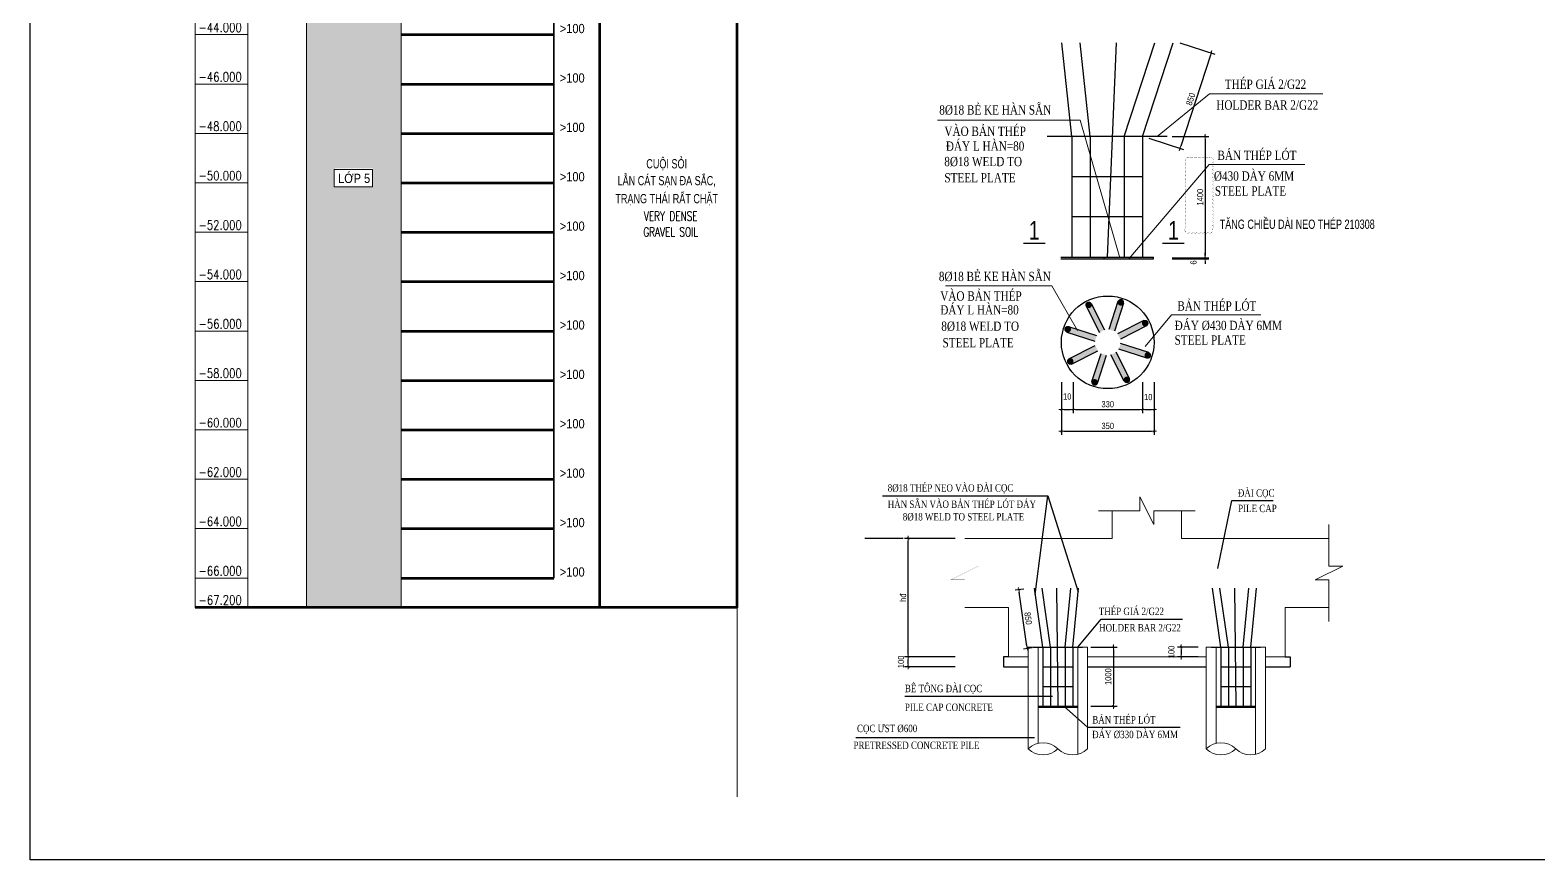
# Model space of a CAD drawing. Header units: millimetres. Extents: x -2123450 to -961021, y -260876 to 649159.
# Drawn here: x -1527985 to -1466968, y -25068 to 8523 of the extents above; entities that cross this region are included whole.
import ezdxf
from ezdxf.enums import TextEntityAlignment as Align

# ---------------------------------------------------------------- set-up
doc = ezdxf.new("R2010")
doc.units = ezdxf.units.MM
doc.header["$LTSCALE"] = 1000
doc.header["$MEASUREMENT"] = 0
doc.header["$PDMODE"] = 66
doc.layers.get('0').update_dxf_attribs({"linetype": 'CONTINUOUS'})
doc.layers.get('DEFPOINTS').update_dxf_attribs({"linetype": 'CONTINUOUS'})
for name, color, linetype in [('CHI', 1, 'CONTINUOUS'), ('dim', 7, 'CONTINUOUS'), ('STEEL', 4, 'CONTINUOUS'), ('TEXT', 7, 'CONTINUOUS')]:
    doc.layers.add(name, color=color, linetype=linetype)
for name, color, linetype, lineweight in [('NDC_S_BREAK-LINE', 1, 'CONTINUOUS', 15), ('NDC_S_CONTINUOUS', 3, 'CONTINUOUS', 20), ('NDC_S_DIM', 1, 'CONTINUOUS', 9), ('NDC_S_ENG TEXT', 2, 'CONTINUOUS', 9), ('NDC_S_FOUNDATION NAME', 7, 'CONTINUOUS', 20), ('NDC_S_HATCH MATERIAL', 8, 'CONTINUOUS', 13), ('NDC_S_LEADER', 1, 'CONTINUOUS', 9), ('NDC_S_LEVEL TEXT', 7, 'CONTINUOUS', 20), ('NDC_S_REBAR', 4, 'CONTINUOUS', 35), ('NDC_S_VN TITLE', 6, 'CONTINUOUS', 9)]:
    doc.layers.add(name, color=color, linetype=linetype, lineweight=lineweight)
doc.layers.add('NDC_S_REVISION', color=18, linetype='CONTINUOUS', lineweight=13, plot=False)
doc.styles.add('Arial', font='arial.ttf')
doc.styles.add('NDC_ARIAL', font='arial.ttf', dxfattribs={"width": 0.8})
doc.styles.add('NDC_ROMANS', font='romans.shx', dxfattribs={"width": 0.8, "bigfont": 'vns.shx'})
doc.styles.get("Standard").update_dxf_attribs({"font": 'romans.shx', "bigfont": 'vns.shx'})
doc.styles.add('TEXT2', font='', dxfattribs={"width": 0.75, "height": 250})
doc.styles.add('vntimeh.shx', font='vntimeh.shx', dxfattribs={"bigfont": 'vns.shx'})
doc.styles.get('TEXT2').set_extended_font_data('.VnArialH')
doc.dimstyles.new('NDC_1-25(25)', dxfattribs={"dimscale": 100, "dimtxt": 2.5, "dimasz": 1, "dimexe": 1.5, "dimexo": 0, "dimgap": 0.8, "dimtad": 1, "dimdec": 0, "dimlfac": 0.25, "dimdsep": 46, "dimtxsty": 'NDC_ARIAL', "dimblk": 'DIMMARK', "dimcen": 49999.938995, "dimdle": 1.5, "dimclrd": 1, "dimclre": 1, "dimclrt": 3, "dimadec": 0, "dimazin": 0, "dimtfac": 1, "dimtdec": 0, "dimtix": 1, "dimtmove": 2, "dimatfit": 3, "dimfxl": 1, "dimarcsym": 0})

# ---------------------------------------------------------------- blocks, each defined once
blk = doc.blocks.new('HK4')
at = {"layer": 'NDC_S_HATCH MATERIAL'}
h = blk.add_hatch(dxfattribs=at)
h.set_pattern_fill('GRAVEL', color=256, scale=1000)
h.set_pattern_definition([(228.012788, (383067.294, -436211.084), (-8000, -9000), [134.536, -13319.088]), (184.969741, (382977.294, -436311.084), (12000, 1000), [230.868, -22855.9248]), (132.510447, (382747.294, -436331.084), (10000, -11000), [162.788, -16116.0326]), (267.273689, (382357.294, -436581.084), (1000, 20000), [210.238, -20813.558]), (292.833654, (382347.294, -436791.084), (-5000, 12000), [206.155, -20409.3731]), (357.273689, (382427.294, -436981.084), (-20000, 1000), [210.238, -20813.558]), (37.6942405, (382637.294, -436991.084), (-13000, -10000), [278.029, -27524.8485]), (72.255328, (382857.294, -436821.084), (7000, 22000), [262.488, -25986.3215]), (121.429566, (382937.294, -436571.084), (-8000, 13000), [210.95, -20884.0731]), (175.236358, (382827.29, -436391.08), (11000, -1000), [240.832, -11800.7626]), (222.397438, (382587.294, -436371.084), (-12000, -11000), [311.448, -30833.375]), (138.814075, (383347.29, -436591.08), (-7000, 6000), [106.301, -10523.8448]), (171.469234, (383267.294, -436521.084), (13000, -2000), [202.237, -20021.5114]), (225, (383067.3, -436491.1), (-1e-13, -1000), [141.421, -1272.7926]), (203.19859, (382997.3, -436371.08), (5000, 2000), [76.158, -7539.6151]), (291.80141, (382927.3, -436401.08), (-1000, 3000), [107.703, -5277.4618]), (30.963757, (382967.3, -436501.08), (3000, 2000), [174.929, -5656.0229]), (161.56505, (383117.3, -436411.08), (2000, -1000), [126.491, -3035.7867]), (16.38954, (382347.294, -436401.084), (10000, 3000), [177.2, -17542.8451]), (70.346176, (382517.294, -436351.084), (-4000, -11000), [148.661, -14717.4077]), (293.19859, (383117.3, -436211.08), (-2000, 5000), [152.315, -7463.4581]), (343.61046, (383177.294, -436351.084), (-10000, 3000), [177.2, -17542.8451]), (339.443955, (382347.29, -437021.08), (-5000, 2000), [170.88, -8373.1237]), (294.77514, (382507.294, -437081.084), (-5000, 11000), [143.178, -14174.643]), (66.80141, (383127.3, -437211.08), (2000, 5000), [152.315, -7463.4581]), (17.354025, (383187.294, -437071.084), (-13000, -4000), [167.631, -16595.4236]), (69.443955, (382637.29, -437211.08), (-2000, -5000), [85.44, -8458.5637]), (101.309932, (383067.3, -437211.08), (-1000, 4000), [50.99, -5048.0295]), (165.963757, (383057.3, -437161.08), (3000, -1000), [206.155, -3916.9506]), (186.009006, (382857.294, -437111.084), (10000, 1000), [191.05, -18913.9232]), (303.69007, (382967.3, -436591.08), (-1000, 2000), [144.222, -3461.3293]), (353.157227, (383047.294, -436711.084), (17000, -2000), [251.794, -24927.5626]), (60.945396, (383297.29, -436741.08), (-4000, -7000), [102.956, -10192.6741]), (90, (383347.3, -436651.1), (-1000, 1000), [60, -940]), (120.256437, (382837.294, -437081.084), (4000, -7000), [138.924, -13753.52]), (48.012788, (382767.294, -436961.084), (8000, 9000), [269.072, -13184.552]), (0, (382947.3, -436761.1), (1000, 1000), [260, -740]), (325.304846, (383207.294, -436761.084), (10000, -7000), [158.114, -15653.2743]), (254.054604, (383337.3, -436851.08), (-1000, -4000), [145.602, -7134.5079]), (207.645975, (383297.294, -436991.084), (-19000, -10000), [237.065, -23469.4742]), (175.426079, (383087.294, -437101.084), (-13000, 1000), [250.799, -24829.0734])])
h.paths.add_polyline_path([(7175, -49467), (7175, -50132), (7201, -50132), (7201, -49418), (5665, -49418), (5665, -49467)], flags=16)
h.paths.add_polyline_path([(5618, -50160), (5618, -49467), (7175, -49467), (7175, -50160)], flags=16)
h.paths.add_polyline_path([(8333, -42000), (4509, -42000), (4509, -67200), (8333, -67200)])
at = {"layer": 'NDC_S_CONTINUOUS'}
for p, q in [((4509, -67200), (4509, 5871)), ((0, -67200), (0, 0)), ((2130, -67200), (2130, 0)), ((16381, -67199), (16380, 0)), ((8333, -67200), (8333, 0)), ((2130, -44000), (0, -44000)), ((2130, -46000), (0, -46000)), ((2130, -48000), (0, -48000)), ((2130, -50000), (0, -50000)), ((2130, -52000), (0, -52000)), ((2130, -54000), (0, -54000)), ((2130, -56000), (0, -56000)), ((2130, -58000), (0, -58000)), ((2130, -60000), (0, -60000)), ((2130, -62000), (0, -62000)), ((2130, -64000), (0, -64000)), ((2130, -66000), (0, -66000))]:
    blk.add_line(p, q, dxfattribs=at)
at = {"layer": 'NDC_S_CONTINUOUS', "lineweight": 100}
for p, q in [((8333, -44000), (14508, -44000)), ((8333, -46000), (14508, -46000)), ((8333, -48000), (14508, -48000)), ((8333, -50000), (14508, -50000)), ((8333, -52000), (14508, -52000)), ((8333, -54000), (14508, -54000)), ((8333, -56000), (14508, -56000)), ((8333, -58000), (14508, -58000)), ((8333, -60000), (14508, -60000)), ((8333, -62000), (14508, -62000)), ((8333, -64000), (14508, -64000)), ((8333, -66000), (14508, -66000))]:
    blk.add_line(p, q, dxfattribs=at)
at = {"layer": 'NDC_S_CONTINUOUS'}
for centre, start, end in [((1, -67199), 180, 270), ((15763, -67199), 270, 0), ((16380, -67199), 270, 0)]:
    blk.add_arc(centre, 1, start, end, dxfattribs=at)
at = {"layer": 'NDC_S_DIM'}
blk.add_lwpolyline([(5618, -49467), (7175, -49467), (7175, -50160), (5618, -50160)], close=True, dxfattribs=at)
at = {"layer": 'NDC_S_REBAR', "color": 3}
blk.add_line((14508, -42000), (14508, -66000), dxfattribs=at)
at = {"layer": 'NDC_S_ENG TEXT', "style": 'NDC_ROMANS', "width": 0.8}
for s, p in [('-44.000', (137, -43898)), ('-46.000', (137, -45898)), ('-48.000', (137, -47898)), ('-50.000', (137, -49898)), ('-52.000', (137, -51898)), ('-54.000', (137, -53898)), ('-56.000', (137, -55898)), ('-58.000', (137, -57898)), ('-60.000', (137, -59898)), ('-62.000', (137, -61898)), ('-64.000', (137, -63898)), ('-66.000', (137, -65898)), ('-67.200', (137, -67080))]:
    blk.add_text(s, height=375, dxfattribs=at).set_placement(p)
at = {"layer": 'NDC_S_LEVEL TEXT', "style": 'NDC_ARIAL', "width": 0.85}
for p in [(15260, -43754), (15260, -45754), (15260, -47754), (15260, -49754), (15260, -51754), (15260, -53754), (15260, -55754), (15260, -57754), (15260, -59754), (15260, -61754), (15260, -63754), (15260, -65754)]:
    blk.add_text('>100', height=375, dxfattribs=at).set_placement(p, align=Align.MIDDLE)
at = {"layer": 'NDC_S_VN TITLE', "style": 'NDC_ARIAL', "width": 0.85}
blk.add_text('LỚP 5', height=375, dxfattribs=at).set_placement((6433, -49775), align=Align.MIDDLE)
blk = doc.blocks.new('TRỤ DC HK4-B3')
at = {"layer": 'NDC_S_CONTINUOUS', "lineweight": 100}
blk.add_line((16381, -73070), (0, -73071), dxfattribs=at)
blk.add_lwpolyline([(16380, -5871), (21923, -5871), (21923, -73071), (16380, -73071)], close=True, dxfattribs=at)
at = {"color": 3}
blk.add_blockref('HK4', (0, -5871), dxfattribs=at)
at = {"layer": 'NDC_S_FOUNDATION NAME', "color": 2, "style": 'NDC_ARIAL', "width": 0.7}
for s, p in [('CUỘI SỎI', (19082, -55085)), ('LẪN CÁT SẠN ĐA SẮC,', (19082, -55767)), ('TRẠNG THÁI RẤT CHẶT', (19082, -56496))]:
    blk.add_text(s, height=375, dxfattribs=at).set_placement(p, align=Align.MIDDLE)
at = {"layer": 'TEXT', "color": 3, "linetype": 'Continuous', "ltscale": 0.8, "width": 0.7}
for s, p in [('VERY DENSE', (19245, -57221)), ('GRAVEL SOIL', (19245, -57862))]:
    blk.add_text(s, height=375, dxfattribs=at).set_placement(p, align=Align.MIDDLE_CENTER)
blk = doc.blocks.new('DIMMARK')
at = {"layer": 'NDC_S_DIM', "color": 1}
blk.add_line((-1.5, 0), (1, 0), dxfattribs=at)
at = {"layer": 'NDC_S_DIM', "color": 2, "const_width": 0.15}
blk.add_lwpolyline([(-0.5, -0.5), (0.5, 0.5)], dxfattribs=at)
blk = doc.blocks.new('*D403')
at = {"layer": 'DEFPOINTS', "color": 0, "transparency": 16777216}
for p in [(-1481772, 4213), (-1481772, -697), (-1480427, -697)]:
    blk.add_point(p, dxfattribs=at)
at = {"layer": 'NDC_S_DIM', "color": 1, "lineweight": -2, "transparency": 16777216}
for p, q in [((-1481772, 4213), (-1480277, 4213)), ((-1480427, 4113), (-1480427, -597)), ((-1481772, -697), (-1480277, -697))]:
    blk.add_line(p, q, dxfattribs=at)
at = {"layer": 'NDC_S_DIM', "color": 1, "lineweight": -2, "transparency": 16777216, "xscale": 100, "yscale": 100, "zscale": 100}
for p, rotation in [((-1480427, 4213), 90), ((-1480427, -697), 270)]:
    blk.add_blockref('DIMMARK', p, dxfattribs=dict(at, rotation=rotation))
at = {"layer": 'NDC_S_DIM', "color": 3, "lineweight": 100, "transparency": 16777216, "insert": (-1480635, 1758), "char_height": 250, "attachment_point": 5, "rotation": 90, "style": 'NDC_ARIAL'}
blk.add_mtext('1400', dxfattribs=at)
blk = doc.blocks.new('*D404')
at = {"layer": 'DEFPOINTS', "color": 0, "transparency": 16777216}
for p in [(-1481772, -697), (-1481772, -737), (-1480427, -737)]:
    blk.add_point(p, dxfattribs=at)
at = {"layer": 'NDC_S_DIM', "color": 1, "lineweight": -2, "transparency": 16777216}
for p, q in [((-1480427, -597), (-1480427, -497)), ((-1481772, -697), (-1480277, -697)), ((-1481772, -737), (-1480277, -737)), ((-1480427, -697), (-1480427, -737)), ((-1480427, -837), (-1480427, -937))]:
    blk.add_line(p, q, dxfattribs=at)
at = {"layer": 'NDC_S_DIM', "color": 1, "lineweight": -2, "transparency": 16777216, "xscale": 100, "yscale": 100, "zscale": 100}
for p, rotation in [((-1480427, -697), 270), ((-1480427, -737), 90)]:
    blk.add_blockref('DIMMARK', p, dxfattribs=dict(at, rotation=rotation))
at = {"layer": 'NDC_S_DIM', "color": 3, "lineweight": 100, "transparency": 16777216, "insert": (-1480904, -884), "char_height": 250, "width": 28.95, "attachment_point": 5, "rotation": 90, "style": 'NDC_ARIAL'}
blk.add_mtext('6', dxfattribs=at)
blk = doc.blocks.new('*D405')
at = {"layer": 'DEFPOINTS', "color": 0, "transparency": 16777216}
for p in [(-1486249, -5724), (-1485780, -5724), (-1485780, -6831)]:
    blk.add_point(p, dxfattribs=at)
at = {"layer": 'NDC_S_DIM', "color": 1, "lineweight": -2, "transparency": 16777216}
for p, q in [((-1486249, -5724), (-1486249, -6981)), ((-1485780, -5724), (-1485780, -6981)), ((-1486149, -6831), (-1485880, -6831))]:
    blk.add_line(p, q, dxfattribs=at)
at = {"layer": 'NDC_S_DIM', "color": 1, "lineweight": -2, "transparency": 16777216, "xscale": 100, "yscale": 100, "zscale": 100, "rotation": 180}
blk.add_blockref('DIMMARK', (-1486249, -6831), dxfattribs=at)
at = {"layer": 'NDC_S_DIM', "color": 1, "lineweight": -2, "transparency": 16777216, "xscale": 100, "yscale": 100, "zscale": 100}
blk.add_blockref('DIMMARK', (-1485780, -6831), dxfattribs=at)
at = {"layer": 'NDC_S_DIM', "color": 3, "lineweight": 100, "transparency": 16777216, "insert": (-1486014, -6309), "char_height": 250, "attachment_point": 5, "style": 'NDC_ARIAL'}
blk.add_mtext('10', dxfattribs=at)
blk = doc.blocks.new('*D406')
at = {"layer": 'DEFPOINTS', "color": 0, "transparency": 16777216}
for p in [(-1485780, -5724), (-1482968, -5724), (-1482968, -6831)]:
    blk.add_point(p, dxfattribs=at)
at = {"layer": 'NDC_S_DIM', "color": 1, "lineweight": -2, "transparency": 16777216}
for p, q in [((-1485780, -5724), (-1485780, -6981)), ((-1482968, -5724), (-1482968, -6981)), ((-1485680, -6831), (-1483068, -6831))]:
    blk.add_line(p, q, dxfattribs=at)
at = {"layer": 'NDC_S_DIM', "color": 1, "lineweight": -2, "transparency": 16777216, "xscale": 100, "yscale": 100, "zscale": 100, "rotation": 180}
blk.add_blockref('DIMMARK', (-1485780, -6831), dxfattribs=at)
at = {"layer": 'NDC_S_DIM', "color": 1, "lineweight": -2, "transparency": 16777216, "xscale": 100, "yscale": 100, "zscale": 100}
blk.add_blockref('DIMMARK', (-1482968, -6831), dxfattribs=at)
at = {"layer": 'NDC_S_DIM', "color": 3, "lineweight": 100, "transparency": 16777216, "insert": (-1484374, -6623), "char_height": 250, "attachment_point": 5, "style": 'NDC_ARIAL'}
blk.add_mtext('330', dxfattribs=at)
blk = doc.blocks.new('*D407')
at = {"layer": 'DEFPOINTS', "color": 0, "transparency": 16777216}
for p in [(-1482969, -5724), (-1482499, -5724), (-1482499, -6831)]:
    blk.add_point(p, dxfattribs=at)
at = {"layer": 'NDC_S_DIM', "color": 1, "lineweight": -2, "transparency": 16777216}
for p, q in [((-1482969, -5724), (-1482969, -6981)), ((-1482499, -5724), (-1482499, -6981)), ((-1482869, -6831), (-1482599, -6831))]:
    blk.add_line(p, q, dxfattribs=at)
at = {"layer": 'NDC_S_DIM', "color": 1, "lineweight": -2, "transparency": 16777216, "xscale": 100, "yscale": 100, "zscale": 100, "rotation": 180}
blk.add_blockref('DIMMARK', (-1482969, -6831), dxfattribs=at)
at = {"layer": 'NDC_S_DIM', "color": 1, "lineweight": -2, "transparency": 16777216, "xscale": 100, "yscale": 100, "zscale": 100}
blk.add_blockref('DIMMARK', (-1482499, -6831), dxfattribs=at)
at = {"layer": 'NDC_S_DIM', "color": 3, "lineweight": 100, "transparency": 16777216, "insert": (-1482734, -6333), "char_height": 250, "attachment_point": 5, "style": 'NDC_ARIAL'}
blk.add_mtext('10', dxfattribs=at)
blk = doc.blocks.new('*D408')
at = {"layer": 'DEFPOINTS', "color": 0, "transparency": 16777216}
for p in [(-1486249, -5724), (-1482499, -5724), (-1482499, -7708)]:
    blk.add_point(p, dxfattribs=at)
at = {"layer": 'NDC_S_DIM', "color": 1, "lineweight": -2, "transparency": 16777216}
for p, q in [((-1486249, -5724), (-1486249, -7858)), ((-1482499, -5724), (-1482499, -7858)), ((-1486149, -7708), (-1482599, -7708))]:
    blk.add_line(p, q, dxfattribs=at)
at = {"layer": 'NDC_S_DIM', "color": 1, "lineweight": -2, "transparency": 16777216, "xscale": 100, "yscale": 100, "zscale": 100, "rotation": 180}
blk.add_blockref('DIMMARK', (-1486249, -7708), dxfattribs=at)
at = {"layer": 'NDC_S_DIM', "color": 1, "lineweight": -2, "transparency": 16777216, "xscale": 100, "yscale": 100, "zscale": 100}
blk.add_blockref('DIMMARK', (-1482499, -7708), dxfattribs=at)
at = {"layer": 'NDC_S_DIM', "color": 3, "lineweight": 100, "transparency": 16777216, "insert": (-1484374, -7500), "char_height": 250, "attachment_point": 5, "style": 'NDC_ARIAL'}
blk.add_mtext('350', dxfattribs=at)
blk = doc.blocks.new('*D394')
at = {"layer": 'DEFPOINTS', "color": 0, "transparency": 16777216}
for p in [(-1481453, 8015), (-1482718, 4147), (-1481454, 3734)]:
    blk.add_point(p, dxfattribs=at)
at = {"layer": 'NDC_S_DIM', "color": 1, "lineweight": -2, "transparency": 16777216}
for p, q in [((-1481453, 8015), (-1480046, 7555)), ((-1480220, 7507), (-1481422, 3829)), ((-1482718, 4147), (-1481311, 3688))]:
    blk.add_line(p, q, dxfattribs=at)
at = {"layer": 'NDC_S_DIM', "color": 1, "lineweight": -2, "transparency": 16777216, "xscale": 100, "yscale": 100, "zscale": 100}
for p, rotation in [((-1480189, 7602), 71.89224726261142), ((-1481454, 3734), 251.8922472626114)]:
    blk.add_blockref('DIMMARK', p, dxfattribs=dict(at, rotation=rotation))
at = {"layer": 'NDC_S_DIM', "color": 3, "lineweight": 100, "transparency": 16777216, "insert": (-1481019, 5732), "char_height": 250, "attachment_point": 5, "rotation": 71.89225, "style": 'NDC_ARIAL'}
blk.add_mtext('850', dxfattribs=at)
blk = doc.blocks.new('*D395')
at = {"layer": 'DEFPOINTS', "color": 0, "transparency": 16777216}
for p in [(-1492449, -16851), (-1490550, -16851), (-1490550, -17251)]:
    blk.add_point(p, dxfattribs=at)
at = {"layer": 'NDC_S_DIM', "color": 1, "lineweight": -2, "transparency": 16777216}
for p, q in [((-1490550, -16851), (-1492599, -16851)), ((-1492449, -17151), (-1492449, -16951)), ((-1490550, -17251), (-1492599, -17251))]:
    blk.add_line(p, q, dxfattribs=at)
at = {"layer": 'NDC_S_DIM', "color": 1, "lineweight": -2, "transparency": 16777216, "xscale": 100, "yscale": 100, "zscale": 100}
for p, rotation in [((-1492449, -16851), 90), ((-1492449, -17251), 270)]:
    blk.add_blockref('DIMMARK', p, dxfattribs=dict(at, rotation=rotation))
at = {"layer": 'NDC_S_DIM', "color": 3, "lineweight": 100, "transparency": 16777216, "insert": (-1492739, -17051), "char_height": 250, "attachment_point": 5, "rotation": 90, "style": 'NDC_ARIAL'}
blk.add_mtext('100', dxfattribs=at)
blk = doc.blocks.new('*D396')
at = {"layer": 'DEFPOINTS', "color": 0, "transparency": 16777216}
for p in [(-1492449, -12051), (-1490550, -12051), (-1490550, -16851)]:
    blk.add_point(p, dxfattribs=at)
at = {"layer": 'NDC_S_DIM', "color": 1, "lineweight": -2, "transparency": 16777216}
for p, q in [((-1490550, -12051), (-1492599, -12051)), ((-1492449, -16751), (-1492449, -12151)), ((-1490550, -16851), (-1492599, -16851))]:
    blk.add_line(p, q, dxfattribs=at)
at = {"layer": 'NDC_S_DIM', "color": 1, "lineweight": -2, "transparency": 16777216, "xscale": 100, "yscale": 100, "zscale": 100}
for p, rotation in [((-1492449, -12051), 90), ((-1492449, -16851), 270)]:
    blk.add_blockref('DIMMARK', p, dxfattribs=dict(at, rotation=rotation))
at = {"layer": 'NDC_S_DIM', "color": 3, "lineweight": 100, "transparency": 16777216, "insert": (-1492656, -14451), "char_height": 250, "attachment_point": 5, "rotation": 90, "style": 'NDC_ARIAL'}
blk.add_mtext('hđ', dxfattribs=at)
blk = doc.blocks.new('*D397')
at = {"layer": 'DEFPOINTS', "color": 0, "transparency": 16777216}
for p in [(-1487971, -14134), (-1487775, -14105, 17458), (-1487433, -16482, 17458)]:
    blk.add_point(p, dxfattribs=at)
at = {"layer": 'NDC_S_DIM', "color": 1, "lineweight": -2, "transparency": 16777216}
for p, q in [((-1487775, -14105), (-1488120, -14155)), ((-1487644, -16411), (-1487957, -14233)), ((-1487433, -16482), (-1487778, -16532))]:
    blk.add_line(p, q, dxfattribs=at)
at = {"layer": 'NDC_S_DIM', "color": 1, "lineweight": -2, "transparency": 16777216, "xscale": 99.99999999999999, "yscale": 99.99999999999999, "zscale": 99.99999999999999}
for p, rotation in [((-1487971, -14134), 98.18481867538978), ((-1487629, -16510), 278.1848186753898)]:
    blk.add_blockref('DIMMARK', p, dxfattribs=dict(at, rotation=rotation))
at = {"layer": 'NDC_S_DIM', "color": 3, "lineweight": 100, "transparency": 16777216, "insert": (-1487595, -15292), "char_height": 250, "attachment_point": 5, "rotation": 278.18482, "style": 'NDC_ARIAL'}
blk.add_mtext('850', dxfattribs=at)
blk = doc.blocks.new('*D398')
at = {"layer": 'DEFPOINTS', "color": 0, "transparency": 16777216}
for p in [(-1485062, -16451, 17458), (-1485062, -18851, 17458), (-1484145, -18851)]:
    blk.add_point(p, dxfattribs=at)
at = {"layer": 'NDC_S_DIM', "color": 1, "lineweight": -2, "transparency": 16777216}
for p, q in [((-1485062, -16451), (-1483995, -16451)), ((-1484145, -16551), (-1484145, -18751)), ((-1485062, -18851), (-1483995, -18851))]:
    blk.add_line(p, q, dxfattribs=at)
at = {"layer": 'NDC_S_DIM', "color": 1, "lineweight": -2, "transparency": 16777216, "xscale": 100, "yscale": 100, "zscale": 100}
for p, rotation in [((-1484145, -16451), 90), ((-1484145, -18851), 270)]:
    blk.add_blockref('DIMMARK', p, dxfattribs=dict(at, rotation=rotation))
at = {"layer": 'NDC_S_DIM', "color": 3, "lineweight": 100, "transparency": 16777216, "insert": (-1484353, -17651), "char_height": 250, "attachment_point": 5, "rotation": 90, "style": 'NDC_ARIAL'}
blk.add_mtext('1000', dxfattribs=at)
blk = doc.blocks.new('A$C759A4F02')
at = {"layer": 'NDC_S_BREAK-LINE'}
for centre, start, end in [((300, -184, -8729), 45.573, 134.427), ((300, 429, -8729), 225.573, 314.427), ((900, 429, -8729), 225.573, 314.427)]:
    blk.add_arc(centre, 429, start, end, dxfattribs=at)
blk = doc.blocks.new('*D413')
at = {"layer": 'DEFPOINTS', "color": 0, "transparency": 16777216}
for p in [(-1480710, -16451), (-1481400, -16851), (-1480710, -16851)]:
    blk.add_point(p, dxfattribs=at)
at = {"layer": 'NDC_S_DIM', "color": 1, "lineweight": -2, "transparency": 16777216}
for p, q in [((-1480710, -16451), (-1481550, -16451)), ((-1480710, -16851), (-1481550, -16851)), ((-1481400, -16551), (-1481400, -16751))]:
    blk.add_line(p, q, dxfattribs=at)
at = {"layer": 'NDC_S_DIM', "color": 1, "lineweight": -2, "transparency": 16777216, "xscale": 100, "yscale": 100, "zscale": 100}
for p, rotation in [((-1481400, -16451), 90), ((-1481400, -16851), 270)]:
    blk.add_blockref('DIMMARK', p, dxfattribs=dict(at, rotation=rotation))
at = {"layer": 'NDC_S_DIM', "color": 3, "lineweight": 100, "transparency": 16777216, "insert": (-1481797, -16651), "char_height": 250, "attachment_point": 5, "rotation": 90, "style": 'NDC_ARIAL'}
blk.add_mtext('100', dxfattribs=at)
blk = doc.blocks.new('*U1678')
at = {"layer": 'STEEL'}
blk.add_hatch(color=256, dxfattribs=at).paths.add_polyline_path([(546, -298), (619, -71), (-515, 298), (-589, 71)])
for p, q in [((-589, 71), (-515, 298)), ((-589, 71), (546, -298)), ((-515, 298), (619, -71))]:
    blk.add_line(p, q, dxfattribs=at)
at = {"layer": 'STEEL', "const_width": 134}
blk.add_lwpolyline([(-532, 248, -1), (-573, 121, -1)], format="xyb", close=True, dxfattribs=at)
blk = doc.blocks.new('*U1679')
at = {"layer": 'NDC_S_CONTINUOUS', "color": 0, "linetype": 'ByBlock', "lineweight": -2, "transparency": 16777216}
for p, rotation in [((-1655048, 217620), 315), ((-1654192, 217691), 269.9999999999999), ((-1653537, 217136), 225.0000000000001), ((-1655533, 216108), 45.00000000000003), ((-1654877, 215553), 90), ((-1654021, 215624), 135.0000000000001), ((-1653466, 216280), 180)]:
    blk.add_blockref('*U1678', p, dxfattribs=dict(at, rotation=rotation))
blk.add_blockref('*U1678', (-1655604, 216965), dxfattribs=at)

msp = doc.modelspace()

# ---------------------------------------------------------------- hatches: boundary and pattern name
at = {"layer": 'STEEL'}
msp.add_hatch(color=256, dxfattribs=at).paths.add_polyline_path([(-1482521.38, -737.41), (-1482521.38, -662.41), (-1486271.38, -662.41), (-1486271.38, -737.41)])

# ---------------------------------------------------------------- linework, layer by layer
at = {"layer": 'CHI'}
for p, q in [((-1493491.93, -10335.41), (-1486801.96, -10335.41)), ((-1487305.84, -14320.26), (-1486801.96, -10335.41)), ((-1486801.96, -10335.41), (-1485568.53, -14211.57)), ((-1479914.95, -13268.56), (-1479353.43, -10525.75)), ((-1479353.43, -10525.75), (-1477684.49, -10525.75)), ((-1492649.21, -12051.21), (-1494211.13, -12051.21)), ((-1488392.23, -16851.21), (-1488592.23, -16851.21)), ((-1488592.23, -16851.21), (-1488592.23, -17251.21)), ((-1477191.34, -16851.21), (-1476991.34, -16851.21)), ((-1476991.34, -16851.21), (-1476991.34, -17251.21)), ((-1488592.23, -17251.21), (-1487591.34, -17251.21)), ((-1485191.34, -17251.21), (-1480391.34, -17251.21)), ((-1477991.34, -17251.21), (-1476991.34, -17251.21)), ((-1486607.34, -18451.91, -17457.71), (-1492591.34, -18451.91, -17457.71)), ((-1486155.34, -18851.21), (-1485191.34, -19690.43, -13419.53)), ((-1487333.34, -20122.52, -17457.71), (-1494567.39, -20122.52, -17457.71)), ((-1485191.34, -19690.43, -13419.53), (-1481444.57, -19690.43, -13419.53))]:
    msp.add_line(p, q, dxfattribs=at)
msp.add_lwpolyline([(-1485591.34, -16451.21), (-1484641.92, -15317.53), (-1481350.07, -15317.53)], dxfattribs=at)
at = {"layer": 'DEFPOINTS'}
msp.add_lwpolyline([(-1527984.86, 64032.18), (-1401834.86, 64032.18), (-1401834.86, -25067.82), (-1527984.86, -25067.82)], close=True, dxfattribs=at)
at = {"layer": 'NDC_S_BREAK-LINE', "flags": 128}
for points in [[(-1484751.34, -10935.97), (-1483071.34, -10935.97), (-1483071.34, -10375.97), (-1482511.34, -11495.97), (-1482511.34, -10935.97), (-1480831.34, -10935.97)], [(-1475419.91, -15411.21), (-1475419.91, -13731.21), (-1475979.91, -13731.21), (-1474859.91, -13171.21), (-1475419.91, -13171.21), (-1475419.91, -11491.21)]]:
    msp.add_lwpolyline(points, dxfattribs=at)
at = {"layer": 'NDC_S_BREAK-LINE', "const_width": 7.5, "flags": 128}
msp.add_lwpolyline([(-1490162.78, -15411.21), (-1490162.78, -13731.21), (-1490722.78, -13731.21), (-1489602.78, -13171.21), (-1490162.78, -13171.21), (-1490162.78, -11491.21)], dxfattribs=at)
at = {"layer": 'NDC_S_CONTINUOUS'}
for p, q in [((-1499370.29, -22517.82), (-1499370.29, 58213.47)), ((-1484191.34, -10935.97), (-1484191.34, -12051.21)), ((-1481391.34, -10935.97), (-1481391.34, -12051.21)), ((-1490162.78, -12051.21), (-1484191.34, -12051.21)), ((-1481391.34, -12051.21), (-1475419.91, -12051.21)), ((-1504925.93, -14856.32), (-1521304.94, -14857.32)), ((-1488391.34, -14851.21), (-1490162.78, -14851.21)), ((-1488392.23, -14851.21), (-1488392.23, -16851.21)), ((-1477191.34, -14851.21), (-1477191.34, -16851.21)), ((-1477191.34, -14851.21), (-1475419.91, -14851.21)), ((-1487591.34, -16851.21), (-1487591.34, -16451.21)), ((-1487591.34, -16451.21), (-1487191.34, -16451.21)), ((-1487191.34, -20352.09, -16582.18), (-1487191.34, -16451.21)), ((-1485591.34, -16451.21), (-1485191.34, -16451.21)), ((-1485591.34, -20794.81, -18464.14), (-1485591.34, -16451.21)), ((-1485191.34, -16851.21), (-1485191.34, -16451.21)), ((-1480391.34, -16851.21), (-1480391.34, -16451.21)), ((-1480391.34, -16451.21), (-1479991.34, -16451.21)), ((-1479991.34, -20352.09, -16582.18), (-1479991.34, -16451.21)), ((-1478391.34, -20794.81, -18464.14), (-1478391.34, -16451.21)), ((-1478391.34, -16451.21), (-1477991.34, -16451.21)), ((-1477991.34, -16851.21), (-1477991.34, -16451.21)), ((-1488392.23, -16851.21), (-1487591.34, -16851.21)), ((-1487591.34, -17236.37), (-1487591.34, -16851.21)), ((-1485191.34, -16851.21), (-1480391.34, -16851.21)), ((-1485191.34, -17236.37), (-1485191.34, -16851.21)), ((-1480391.34, -17236.37), (-1480391.34, -16851.21)), ((-1477991.34, -16851.21), (-1477191.34, -16851.21)), ((-1477991.34, -17236.37), (-1477991.34, -16851.21)), ((-1487591.34, -17436.37), (-1487591.34, -17236.37)), ((-1487591.34, -20573.45, -17457.71), (-1487591.34, -17436.37)), ((-1485191.34, -17436.37), (-1485191.34, -17236.37)), ((-1485191.34, -20573.45, -17457.71), (-1485191.34, -17436.37)), ((-1480391.34, -17436.37), (-1480391.34, -17236.37)), ((-1480391.34, -20573.45, -17457.71), (-1480391.34, -17436.37)), ((-1477991.34, -17436.37), (-1477991.34, -17236.37)), ((-1477991.34, -20573.45, -17457.71), (-1477991.34, -17436.37))]:
    msp.add_line(p, q, dxfattribs=at)
at = {"layer": 'NDC_S_LEADER'}
for p, q in [((-1485494, 4875.3), (-1491269.53, 4875.3)), ((-1483886.38, -697.41), (-1485494, 4875.3)), ((-1483521.38, -737.41), (-1480268.53, 3090.09)), ((-1480268.53, 3090.09), (-1476396.21, 3090.09)), ((-1486630.41, -1832.58), (-1490942.91, -1832.58)), ((-1485591.55, -3635.39), (-1486630.41, -1832.58)), ((-1482861.63, -4283.72), (-1481798.87, -3008.7)), ((-1481798.87, -3008.7), (-1478181.37, -3008.7))]:
    msp.add_line(p, q, dxfattribs=at)
msp.add_lwpolyline([(-1482376.72, 4212.59), (-1480262.62, 5947.06), (-1475662.81, 5947.06)], dxfattribs=at)
at = {"layer": 'NDC_S_REVISION'}
msp.add_lwpolyline([(-1481207.05, 343.35, 0, 15.01, 0.52056705), (-1481056.9, 343.35, 0, 15.01, 0.52056705), (-1480906.75, 343.35, 0, 15.01, 0.52056705), (-1480756.6, 343.35, 0, 15.01, 0.52056705), (-1480606.45, 343.35, 0, 15.01, 0.52056705), (-1480456.3, 343.35, 0, 15.01, 0.52056705), (-1480306.16, 343.35, 0, 15.01, 0.52056705), (-1480156.01, 343.35, 0, 15.01, 0.52056705), (-1480139.18, 476.67, 0, 15.01, 0.52056705), (-1480139.18, 626.82, 0, 15.01, 0.52056705), (-1480139.18, 776.96, 0, 15.01, 0.52056705), (-1480139.18, 927.11, 0, 15.01, 0.52056705), (-1480139.18, 1077.26, 0, 15.01, 0.52056705), (-1480139.18, 1227.41, 0, 15.01, 0.52056705), (-1480139.18, 1377.56, 0, 15.01, 0.52056705), (-1480139.18, 1527.71, 0, 15.01, 0.52056705), (-1480139.18, 1677.85, 0, 15.01, 0.52056705), (-1480139.18, 1828, 0, 15.01, 0.52056705), (-1480139.18, 1978.15, 0, 15.01, 0.52056705), (-1480139.18, 2128.3, 0, 15.01, 0.52056705), (-1480139.18, 2278.45, 0, 15.01, 0.52056705), (-1480139.18, 2428.6, 0, 15.01, 0.52056705), (-1480139.18, 2578.75, 0, 15.01, 0.52056705), (-1480139.18, 2728.89, 0, 15.01, 0.52056705), (-1480139.18, 2879.04, 0, 15.01, 0.52056705), (-1480139.18, 3029.19, 0, 15.01, 0.52056705), (-1480139.18, 3179.34, 0, 15.01, 0.52056705), (-1480139.18, 3329.49, 0, 15.01, 0.52056705), (-1480274.07, 3344.74, 0, 15.01, 0.52056705), (-1480424.22, 3344.74, 0, 15.01, 0.52056705), (-1480574.37, 3344.74, 0, 15.01, 0.52056705), (-1480724.52, 3344.74, 0, 15.01, 0.52056705), (-1480874.66, 3344.74, 0, 15.01, 0.52056705), (-1481024.81, 3344.74, 0, 15.01, 0.52056705), (-1481174.96, 3344.74, 0, 15.01, 0.52056705), (-1481207.05, 3226.68, 0, 15.01, 0.52056705), (-1481207.05, 3076.53, 0, 15.01, 0.52056705), (-1481207.05, 2926.38, 0, 15.01, 0.52056705), (-1481207.05, 2776.23, 0, 15.01, 0.52056705), (-1481207.05, 2626.09, 0, 15.01, 0.52056705), (-1481207.05, 2475.94, 0, 15.01, 0.52056705), (-1481207.05, 2325.79, 0, 15.01, 0.52056705), (-1481207.05, 2175.64, 0, 15.01, 0.52056705), (-1481207.05, 2025.49, 0, 15.01, 0.52056705), (-1481207.05, 1875.34, 0, 15.01, 0.52056705), (-1481207.05, 1725.2, 0, 15.01, 0.52056705), (-1481207.05, 1575.05, 0, 15.01, 0.52056705), (-1481207.05, 1424.9, 0, 15.01, 0.52056705), (-1481207.05, 1274.75, 0, 15.01, 0.52056705), (-1481207.05, 1124.6, 0, 15.01, 0.52056705), (-1481207.05, 974.45, 0, 15.01, 0.52056705), (-1481207.05, 824.3, 0, 15.01, 0.52056705), (-1481207.05, 674.16, 0, 15.01, 0.52056705), (-1481207.05, 524.01, 0, 15.01, 0.52056705)], format="xyseb", close=True, dxfattribs=at)
msp.add_lwpolyline([(-1481207.05, 343.35, 0, 15.01, 0.52056705), (-1481056.9, 343.35, 0, 15.01, 0.52056705), (-1480906.75, 343.35, 0, 15.01, 0.52056705), (-1480756.6, 343.35, 0, 15.01, 0.52056705), (-1480606.45, 343.35, 0, 15.01, 0.52056705), (-1480456.3, 343.35, 0, 15.01, 0.52056705), (-1480306.16, 343.35, 0, 15.01, 0.52056705), (-1480156.01, 343.35, 0, 15.01, 0.52056705), (-1480139.18, 476.67, 0, 15.01, 0.52056705), (-1480139.18, 626.82, 0, 15.01, 0.52056705), (-1480139.18, 776.96, 0, 15.01, 0.52056705), (-1480139.18, 927.11, 0, 15.01, 0.52056705), (-1480139.18, 1077.26, 0, 15.01, 0.52056705), (-1480139.18, 1227.41, 0, 15.01, 0.52056705), (-1480139.18, 1377.56, 0, 15.01, 0.52056705), (-1480139.18, 1527.71, 0, 15.01, 0.52056705), (-1480139.18, 1677.85, 0, 15.01, 0.52056705), (-1480139.18, 1828, 0, 15.01, 0.52056705), (-1480139.18, 1978.15, 0, 15.01, 0.52056705), (-1480139.18, 2128.3, 0, 15.01, 0.52056705), (-1480139.18, 2278.45, 0, 15.01, 0.52056705), (-1480139.18, 2428.6, 0, 15.01, 0.52056705), (-1480139.18, 2578.75, 0, 15.01, 0.52056705), (-1480139.18, 2728.89, 0, 15.01, 0.52056705), (-1480139.18, 2879.04, 0, 15.01, 0.52056705), (-1480139.18, 3029.19, 0, 15.01, 0.52056705), (-1480139.18, 3179.34, 0, 15.01, 0.52056705), (-1480139.18, 3329.49, 0, 15.01, 0.52056705), (-1480274.07, 3344.74, 0, 15.01, 0.52056705), (-1480424.22, 3344.74, 0, 15.01, 0.52056705), (-1480574.37, 3344.74, 0, 15.01, 0.52056705), (-1480724.52, 3344.74, 0, 15.01, 0.52056705), (-1480874.66, 3344.74, 0, 15.01, 0.52056705), (-1481024.81, 3344.74, 0, 15.01, 0.52056705), (-1481174.96, 3344.74, 0, 15.01, 0.52056705), (-1481207.05, 3226.68, 0, 15.01, 0.52056705), (-1481207.05, 3076.53, 0, 15.01, 0.52056705), (-1481207.05, 2926.38, 0, 15.01, 0.52056705), (-1481207.05, 2776.23, 0, 15.01, 0.52056705), (-1481207.05, 2626.09, 0, 15.01, 0.52056705), (-1481207.05, 2475.94, 0, 15.01, 0.52056705), (-1481207.05, 2325.79, 0, 15.01, 0.52056705), (-1481207.05, 2175.64, 0, 15.01, 0.52056705), (-1481207.05, 2025.49, 0, 15.01, 0.52056705), (-1481207.05, 1875.34, 0, 15.01, 0.52056705), (-1481207.05, 1725.2, 0, 15.01, 0.52056705), (-1481207.05, 1575.05, 0, 15.01, 0.52056705), (-1481207.05, 1424.9, 0, 15.01, 0.52056705), (-1481207.05, 1274.75, 0, 15.01, 0.52056705), (-1481207.05, 1124.6, 0, 15.01, 0.52056705), (-1481207.05, 974.45, 0, 15.01, 0.52056705), (-1481207.05, 824.3, 0, 15.01, 0.52056705), (-1481207.05, 674.16, 0, 15.01, 0.52056705), (-1481207.05, 524.01, 0, 15.01, 0.52056705)], format="xyseb", close=True, dxfattribs=at)
at = {"layer": 'STEEL'}
for p, q in [((-1485821.38, 4212.59), (-1486237.25, 8014.91)), ((-1485080.75, 4212.59), (-1485496.62, 8014.91)), ((-1484026.94, 8014.91), (-1484396.38, -662.41)), ((-1483712, 4212.59), (-1482464.02, 8014.91)), ((-1482971.38, 4212.59), (-1481723.4, 8014.91)), ((-1485821.38, 4212.59), (-1485821.38, -662.41)), ((-1485080.75, 4212.59), (-1485080.75, -662.41)), ((-1483712, 4212.59), (-1483712, -662.41)), ((-1482971.38, 4212.59), (-1482971.38, -662.41)), ((-1486271.38, -662.41), (-1482521.38, -662.41)), ((-1486271.38, -737.41), (-1482521.38, -737.41)), ((-1484521.38, -737.41), (-1484521.38, -697.41)), ((-1482521.38, -737.41), (-1482521.38, -662.41)), ((-1486999.34, -16451.21), (-1487341.22, -14074.32)), ((-1486691.34, -16451.21), (-1487033.22, -14074.32)), ((-1486448.29, -14063.29), (-1486391.34, -18851.21)), ((-1486091.34, -16451.21), (-1485863.36, -14074.32)), ((-1485783.34, -16451.21), (-1485555.36, -14074.32)), ((-1479799.34, -16451.21, 17457.71), (-1480141.22, -14074.32, 17457.71)), ((-1479491.34, -16451.21, 17457.71), (-1479833.22, -14074.32, 17457.71)), ((-1479248.29, -14063.29, 17457.71), (-1479191.34, -18851.21, 17457.71)), ((-1478891.34, -16451.21, 17457.71), (-1478663.36, -14074.32, 17457.71)), ((-1478583.34, -16451.21, 17457.71), (-1478355.36, -14074.32, 17457.71)), ((-1486999.34, -16451.21), (-1486999.34, -18851.21)), ((-1486691.34, -16451.21), (-1486691.34, -18851.21)), ((-1486091.34, -16451.21), (-1486091.34, -18851.21)), ((-1485783.34, -16451.21), (-1485783.34, -18851.21)), ((-1479799.34, -16451.21, 17457.71), (-1479799.34, -18851.21, 17457.71)), ((-1479491.34, -16451.21, 17457.71), (-1479491.34, -18851.21, 17457.71)), ((-1478891.34, -16451.21, 17457.71), (-1478891.34, -18851.21, 17457.71)), ((-1478583.34, -16451.21, 17457.71), (-1478583.34, -18851.21, 17457.71)), ((-1487191.34, -18851.21), (-1485591.34, -18851.21)), ((-1487191.34, -18883.21), (-1485591.34, -18883.21)), ((-1479991.34, -18851.21), (-1478391.34, -18851.21)), ((-1479991.34, -18883.21), (-1478391.34, -18883.21))]:
    msp.add_line(p, q, dxfattribs=at)
at = {"layer": 'STEEL', "ltscale": 15}
for p, q in [((-1481971.38, 4212.59), (-1486821.38, 4212.59)), ((-1482971.38, 4212.59), (-1485821.38, 4212.59)), ((-1482971.38, 2587.59), (-1485821.38, 2587.59)), ((-1482971.38, 962.59), (-1485821.38, 962.59)), ((-1486999.34, -16451.21), (-1485783.34, -16451.21)), ((-1479799.34, -16451.21, 17457.71), (-1478583.34, -16451.21, 17457.71)), ((-1486999.34, -17251.21), (-1485783.34, -17251.21)), ((-1479799.34, -17251.21, 17457.71), (-1478583.34, -17251.21, 17457.71)), ((-1486999.34, -18051.21), (-1485783.34, -18051.21)), ((-1479799.34, -18051.21, 17457.71), (-1478583.34, -18051.21, 17457.71))]:
    msp.add_line(p, q, dxfattribs=at)
at = {"layer": 'STEEL'}
for points in [[(-1487391.34, -16451.21), (-1485391.34, -16451.21)], [(-1480191.34, -16451.21), (-1478191.34, -16451.21)]]:
    msp.add_lwpolyline(points, dxfattribs=at)
msp.add_circle((-1484374.32, -4116.04), 1875, dxfattribs=at)
msp.add_circle((-1484374.32, -4116.04), 1875, dxfattribs=at)
msp.add_circle((-1484374.32, -4116.04), 1875, dxfattribs=at)
msp.add_circle((-1484374.32, -4116.04), 1875, dxfattribs=at)
msp.add_circle((-1484374.32, -4116.04), 1875, dxfattribs=at)
msp.add_circle((-1484374.32, -4116.04), 1875, dxfattribs=at)
msp.add_circle((-1484374.32, -4116.04), 1875, dxfattribs=at)
msp.add_circle((-1484374.32, -4116.04), 1875, dxfattribs=at)

# ---------------------------------------------------------------- block references
at = {"layer": 'dim', "ltscale": 15, "xscale": 2, "yscale": 2, "zscale": 2}
msp.add_blockref('A$C759A4F02', (-1480391.34, -20818.47), dxfattribs=at)
at = {"layer": 'NDC_S_CONTINUOUS', "color": 1}
msp.add_blockref('*U1679', (170160.47, -220738.22), dxfattribs=at)
at = {"layer": 'NDC_S_CONTINUOUS', "xscale": 2, "yscale": 2, "zscale": 2}
msp.add_blockref('A$C759A4F02', (-1487591.34, -20818.47), dxfattribs=at)
at = {"layer": 'NDC_S_FOUNDATION NAME', "color": 3}
msp.add_blockref('TRỤ DC HK4-B3', (-1521305.94, 58213.47), dxfattribs=at)

# ---------------------------------------------------------------- texts
at = {"layer": 'NDC_S_REVISION', "style": 'Arial', "width": 0.7}
msp.add_text('TĂNG CHIỀU DÀI NEO THÉP 210308', height=375, dxfattribs=at).set_placement((-1479844.39, 478.79))
msp.add_text('TĂNG CHIỀU DÀI NEO THÉP 210308', height=375, dxfattribs=at).set_placement((-1479844.39, 478.79))
at = {"layer": 'TEXT', "lineweight": 100, "style": 'vntimeh.shx', "width": 0.8}
for s, height, p in [('THÐP GI¸ 2/G22', 375, (-1479638.11, 6146.8)), ('8%%C18 bÎ ke hµn s½n  ', 375, (-1491191.74, 5105.59)), ('HOLDER BAR 2/G22', 375, (-1479981.74, 5306.82)), ('vµo b¶n thÐp  ', 375, (-1490983.54, 4242.26)), ('®¸y l hµn=80', 375, (-1490925.76, 3641.82)), ('b¶n thÐp lãt ', 375, (-1479935.75, 3268.85, 16774.42)), ('8%%C18 WELD TO ', 375, (-1490988.78, 3016.47)), ('STEEL PLATE', 375, (-1490986.13, 2361.19)), ('%%C430 dµy 6mm', 375, (-1480077.98, 2428.95, 16774.42)), ('STEEL PLATE', 375, (-1480037.37, 1824.72, 16774.42)), ('8%%C18 bÎ ke hµn s½n  ', 375, (-1491208.55, -1636.27)), ('vµo b¶n thÐp  ', 375, (-1491152.93, -2427.14)), ('b¶n thÐp lãt ', 375, (-1481557.97, -2829.94, 16774.42)), ('®¸y l hµn=80', 375, (-1491152.93, -2987.95)), ('8%%C18 WELD TO ', 375, (-1491109.91, -3649.92)), ('®¸y %%C430 dµy 6mm', 375, (-1481665.84, -3618.92, 16774.42)), ('STEEL PLATE', 375, (-1491060.52, -4318.37)), ('STEEL PLATE', 375, (-1481668.33, -4208.25, 16774.42)), ('8%%C18 thÐP neo vµO §µi cäC', 300, (-1493278.19, -10160.19)), ('§µI CäC', 300, (-1479106.69, -10363.48)), ('hµn s½N vµo b¶n thÐp lãt ®¸y', 300, (-1493278.19, -10819.97)), ('PILE CAP', 300, (-1479096.22, -10989.79)), ('8%%C18 WELD TO STEEL PLATE ', 300, (-1492667.63, -11326.82)), ('THÐP GI¸ 2/G22', 300, (-1484737.81, -15157.73)), ('HOLDER BAR 2/G22', 300, (-1484719.87, -15820.68)), ('b£ t¤ng §µI cäC', 300, (-1492584.62, -18278.91)), ('pile cap concrete', 300, (-1492584.62, -19041.04)), ('b¶n thÐp lãt ', 300, (-1484998.62, -19547.42)), ('cäC \xadst %%C600', 300, (-1494521.73, -19897.51)), ('®¸y %%C330 dµy 6mm', 300, (-1485006.94, -20141.11)), ('pretressed concrete pile', 300, (-1494663.22, -20580.46))]:
    msp.add_text(s, height=height, dxfattribs=at).set_placement(p)
at = {"layer": 'TEXT', "linetype": 'ByBlock', "style": 'TEXT2', "width": 0.75}
for p in [(-1487787, 44.3, 21822.13), (-1482154.45, 44.3, 21822.13)]:
    msp.add_text('%%U 1 ', height=750, dxfattribs=at).set_placement(p)

# ---------------------------------------------------------------- dimensions: what is measured, and where the dimension line sits
at = {"layer": 'NDC_S_DIM', "lineweight": 100}
for p1, p2, distance, picture, middle in [((-1481452.89, 8014.91), (-1482717.53, 4147.5), 1329.81, '*D394', (-1481018.62, 5732.43)), ((-1487433.48, -16482.22), (-1487775.35, -14105.33), 198.03, '*D397', (-1487594.9, -15292.41, -17457.71))]:
    dim = msp.add_aligned_dim(p1=p1, p2=p2, distance=distance, text='850', dimstyle='NDC_1-25(25)', dxfattribs=at)
    dim.commit()
    dim.dimension.update_dxf_attribs({"geometry": picture, "text_midpoint": middle})
for base, p1, p2, text, picture, middle in [((-1480427.03, -697.41), (-1481771.71, 4212.59), (-1481771.71, -697.41), '1400', '*D403', (-1480634.67, 1757.59)), ((-1492449.21, -12051.21), (-1490549.94, -16851.21), (-1490549.94, -12051.21), 'hđ', '*D396', (-1492656.25, -14451.21)), ((-1484145.34, -18851.21, -17457.71), (-1485062.37, -16451.21), (-1485062.37, -18851.21), '1000', '*D398', (-1484352.99, -17651.21, -17457.71))]:
    dim = msp.add_linear_dim(base=base, p1=p1, p2=p2, angle=90, text=text, dimstyle='NDC_1-25(25)', dxfattribs=at)
    dim.commit()
    dim.dimension.update_dxf_attribs({"geometry": picture, "text_midpoint": middle})
for base, p1, p2, text, picture, middle in [((-1480427.03, -737.41), (-1481771.71, -697.41), (-1481771.71, -737.41), '6', '*D404', (-1480903.86, -883.77)), ((-1481400.32, -16851.21), (-1480709.7, -16451.21), (-1480709.7, -16851.21), '100', '*D413', (-1481796.78, -16651.21)), ((-1492449.21, -16851.21), (-1490549.94, -17251.21), (-1490549.94, -16851.21), '100', '*D395', (-1492738.8, -17051.21))]:
    dim = msp.add_linear_dim(base=base, p1=p1, p2=p2, angle=90, text=text, dimstyle='NDC_1-25(25)', dxfattribs=at)
    dim.commit()
    dim.dimension.update_dxf_attribs({"geometry": picture, "text_midpoint": middle, "dimtype": 160})
for base, p1, p2, picture, middle in [((-1485779.58, -6831.03), (-1486249.32, -5724.46), (-1485779.58, -5724.46), '*D405', (-1486014.45, -6309.29)), ((-1482499.32, -6831.03), (-1482969.06, -5724.46), (-1482499.32, -5724.46), '*D407', (-1482734.19, -6332.73))]:
    dim = msp.add_linear_dim(base=base, p1=p1, p2=p2, text='10', dimstyle='NDC_1-25(25)', dxfattribs=at)
    dim.commit()
    dim.dimension.update_dxf_attribs({"geometry": picture, "text_midpoint": middle, "dimtype": 160})
for base, p1, p2, text, picture, middle in [((-1482499.32, -7707.65), (-1486249.32, -5724.46), (-1482499.32, -5724.46), '350', '*D408', (-1484374.32, -7499.92)), ((-1482968.07, -6831.03), (-1485779.58, -5724.46), (-1482968.07, -5724.46), '330', '*D406', (-1484373.83, -6623.3))]:
    dim = msp.add_linear_dim(base=base, p1=p1, p2=p2, text=text, dimstyle='NDC_1-25(25)', dxfattribs=at)
    dim.commit()
    dim.dimension.update_dxf_attribs({"geometry": picture, "text_midpoint": middle})

doc.saveas('drawing.dxf')
